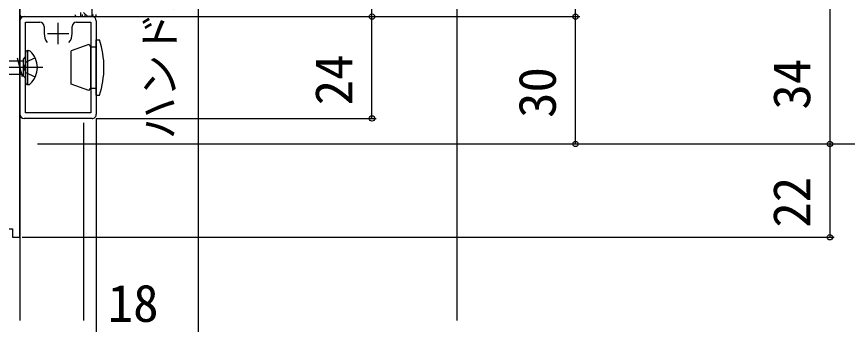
# Model space of a CAD drawing. Units: millimetres, scale not verified. Extents: x -525 to 525, y -783 to 778.
# Drawn here: x -290.8 to -94.9, y 79.8 to 152.3 of the extents above; entities that cross this region are included whole.
import ezdxf
from ezdxf.enums import TextEntityAlignment as Align

# ---------------------------------------------------------------- set-up
doc = ezdxf.new("R2010")
doc.units = ezdxf.units.MM
doc.header["$LTSCALE"] = 4
for name, color, linetype in [('0-3_YKK_11', 7, 'Continuous'), ('0-4_YKK_11E', 7, 'Continuous'), ('0-5_YKK_12', 2, 'Continuous'), ('0-6_YKK_13', 4, 'Continuous'), ('0-8_YKK_D', 6, 'Continuous'), ('0-A_YSS_K', 3, 'Continuous')]:
    doc.layers.add(name, color=color, linetype=linetype)
doc.styles.add('ＭＳ ゴシック', font='')
doc.styles.get('ＭＳ ゴシック').set_extended_font_data('MS Gothic')

msp = doc.modelspace()

# ---------------------------------------------------------------- linework, layer by layer
at = {"layer": '0-3_YKK_11'}
for p, q in [((-289.998, 129.3), (-289.998, 151.3)), ((-271.998, 151.3), (-271.998, 129.3)), ((-284.298, 150), (-284.298, 148.3)), ((-280.998, 145.8), (-280.998, 150.8)), ((-277.698, 148.3), (-277.698, 150)), ((-283.498, 148.3), (-278.498, 148.3)), ((-272.998, 128.3), (-288.998, 128.3))]:
    msp.add_line(p, q, dxfattribs=at)
for points in [[(-300, 105.604), (-300, 102.304), (-291.8, 102.304), (-291.8, 100.304), (-290, 100.304), (-290, 139.304), (-290, 178.304), (-291.8, 178.304), (-291.8, 176.304), (-300, 176.304), (-300, 173.004)], [(-288.998, 152.3), (-280.998, 152.3), (-272.998, 152.3)], [(-276.698, 151), (-273.298, 151), (-273.298, 129.6), (-288.698, 129.6), (-288.698, 151), (-285.298, 151)]]:
    msp.add_lwpolyline(points, dxfattribs=at)
for centre, radius, start, end in [((-288.998, 151.3), 1, 90.00044, 180.00042), ((-285.298, 150), 1, 0.00001, 89.99999), ((-276.698, 150), 1, 90.00001, 179.99999), ((-272.998, 151.3), 1, 0.00087, 89.99999), ((-280.998, 148.3), 3.3, 179.99977, 219.29562), ((-280.998, 148.3), 3.3, 320.70338, 359.99998), ((-288.998, 129.3), 1, 180.00001, 269.99999), ((-272.998, 129.3), 1, 269.99998, 0.00088)]:
    msp.add_arc(centre, radius, start, end, dxfattribs=at)
at = {"layer": '0-4_YKK_11E'}
msp.add_lwpolyline([(-273.031, 187.3), (-273.031, 152.3), (-274.031, 152.3), (-275.031, 153.3)], dxfattribs=at)
at = {"layer": '0-5_YKK_12'}
for p, q in [((-290, 156.304), (-290, 80.654)), ((-275.016, 127.3), (-275.008, 80.654))]:
    msp.add_line(p, q, dxfattribs=at)
at = {"layer": '0-6_YKK_13'}
for p, q in [((-289.5, 152.3), (-272.5, 152.3)), ((-276.531, 152.3), (-275.756, 152.3)), ((-275.256, 152.3), (-275.256, 152.8)), ((-275.256, 152.3), (-274.731, 152.3)), ((-273.799, 145.704), (-277.899, 144.212)), ((-273.799, 145.704), (-273.299, 145.204)), ((-273.299, 135.404), (-273.299, 145.204)), ((-273.298, 145.204), (-271.998, 145.204)), ((-271.998, 146.804), (-271.284, 146.804)), ((-271.998, 135.404), (-271.998, 146.804)), ((-288.698, 143.804), (-288.698, 136.804)), ((-288.198, 144.304), (-287.914, 144.304)), ((-288.198, 144.304), (-288.198, 136.304)), ((-277.899, 136.396), (-277.899, 144.212)), ((-306.465, 141.904), (-289.198, 141.904)), ((-289.397, 138.104), (-290.562, 142.504)), ((-289.198, 142.304), (-288.698, 142.804)), ((-289.198, 138.304), (-289.198, 142.304)), ((-288.534, 141.549), (-289.196, 140.304)), ((-288.698, 138.652), (-288.698, 141.956)), ((-286.422, 142.602), (-288.534, 141.549)), ((-284.644, 140.304), (-314.141, 140.304)), ((-288.534, 139.059), (-289.196, 140.304)), ((-306.465, 138.704), (-289.198, 138.704)), ((-289.198, 138.304), (-288.698, 137.804)), ((-286.422, 138.007), (-288.534, 139.059)), ((-288.198, 136.304), (-287.914, 136.304)), ((-273.799, 134.904), (-277.899, 136.397)), ((-273.799, 134.904), (-273.299, 135.404)), ((-273.298, 135.404), (-271.998, 135.404)), ((-271.998, 133.804), (-271.998, 135.404)), ((-271.998, 133.804), (-271.284, 133.804))]:
    msp.add_line(p, q, dxfattribs=at)
for points in [[(-275.756, 153.274), (-275.756, 152.3), (-275.256, 152.3)], [(-274.731, 152.8), (-274.731, 152.3), (-273.231, 152.3)]]:
    msp.add_lwpolyline(points, dxfattribs=at)
for centre, radius, start, end in [((-289.5, 152.8), 0.5, 180, 270), ((-276.531, 152.8), 0.5, 180, 270), ((-273.231, 152.8), 0.5, 270, 0), ((-272.5, 152.8), 0.5, 270, 0), ((-290.198, 140.304), 20, 341.03456, 18.96568), ((-288.198, 143.804), 0.5, 90, 180), ((-287.914, 143.804), 0.5, 46.81658, 90), ((-291.198, 140.304), 5.3, 313.18342, 46.81658), ((-288.198, 136.804), 0.5, 180, 270), ((-287.914, 136.804), 0.5, 270, 313.18342)]:
    msp.add_arc(centre, radius, start, end, dxfattribs=at)
at = {"layer": '0-8_YKK_D'}
for p, q in [((-159, 152.3), (-159, 436.3)), ((-248, 296.3), (-248, 31.3)), ((-99, 156.3), (-99, 122.3)), ((-273.687, 152.3), (-206, 152.3)), ((-272.021, 152.3), (-206, 152.3)), ((-272.021, 152.3), (-158, 152.3)), ((-271.998, 152.3), (-158, 152.3)), ((-207, 128.3), (-207, 152.3)), ((-159, 122.3), (-159, 152.3)), ((-272.019, 128.3), (-206, 128.3)), ((-271.998, 128.3), (-271.998, 74.733)), ((-285.896, 122.3), (-98, 122.3)), ((-285.896, 122.3), (-98, 122.3)), ((-285.896, 122.3), (-58, 122.3)), ((-285.896, 122.3), (-158, 122.3)), ((-99, 122.3), (-99, 100.304)), ((-289.5, 100.304), (-98, 100.304))]:
    msp.add_line(p, q, dxfattribs=at)
msp.add_lwpolyline([(-207, 152.3), (-207, 187.3), (-207, 227.327)], dxfattribs=at)
for centre in [(-207, 152.3), (-207, 152.3), (-159, 152.3), (-159, 152.3), (-207, 128.3), (-159, 122.3), (-99, 122.3), (-99, 122.3), (-99, 100.304)]:
    msp.add_circle(centre, 0.637, dxfattribs=at)
at = {"layer": '0-A_YSS_K'}
msp.add_line((-187, 294.8), (-187, 80.654), dxfattribs=at)

# ---------------------------------------------------------------- texts
at = {"layer": '0-8_YKK_D', "style": 'ＭＳ ゴシック'}
for s, height, p in [('ハンドル位置', 7.331, (-251.25, 123.345)), ('24', 8.798, (-209, 131.402)), ('34', 8.798, (-101, 130.402)), ('30', 8.798, (-161, 128.436)), ('22', 8.798, (-101, 102.575))]:
    msp.add_text(s, height=height, rotation=90, dxfattribs=at).set_placement(p, align=Align.BOTTOM_LEFT)
msp.add_text('18', height=8.798, dxfattribs=at).set_placement((-269.289, 77.733), align=Align.BOTTOM_LEFT)

doc.saveas('drawing.dxf')
